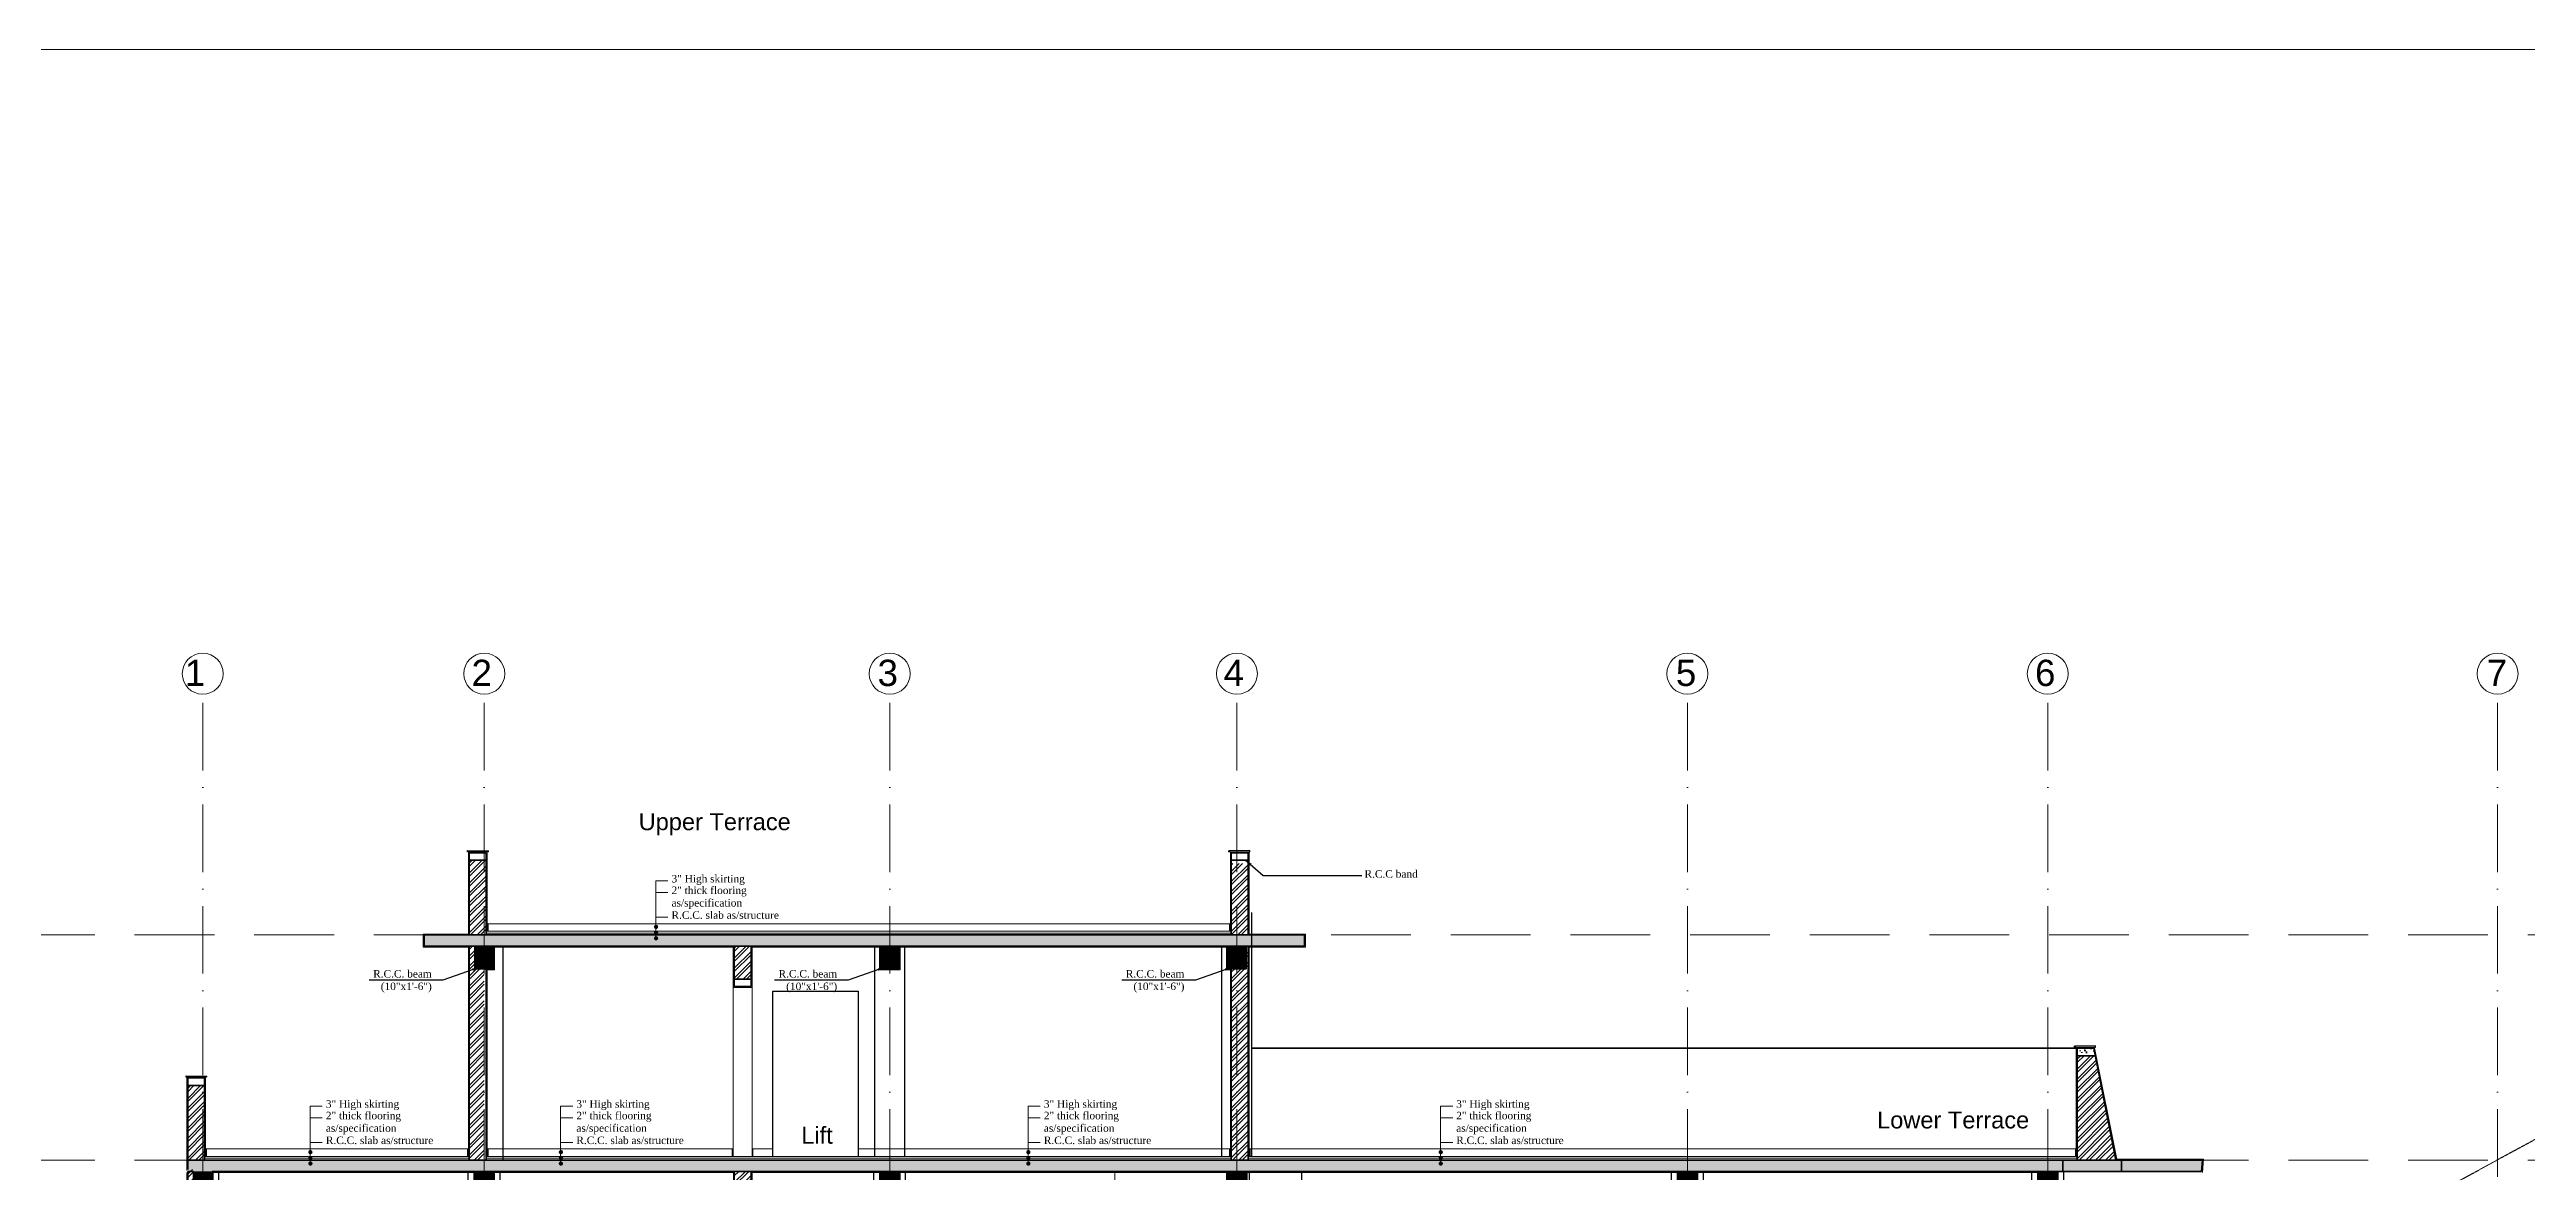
# Model space of a CAD drawing. Header units: inches. Extents: x 10755 to 33653, y -10992 to 10708.
# Drawn here: x 20734 to 22054, y -9849 to -9251 of the extents above; entities that cross this region are included whole.
import ezdxf

# ---------------------------------------------------------------- set-up
doc = ezdxf.new("R2010")
doc.units = ezdxf.units.IN
doc.header["$MEASUREMENT"] = 0
for name, pattern in [('ACAD_ISO10W100', [18, 12, -3, 0, -3]), ('DASHED', [0.75, 0.5, -0.25]), ('HIDDEN', [0.375, 0.25, -0.125])]:
    doc.linetypes.add(name, pattern=pattern)
for name, color, linetype, lineweight in [('arrow', 4, 'Continuous', 9), ('beam in plan', 241, 'HIDDEN', 20), ('centerline', 9, 'ACAD_ISO10W100', 5), ('col', 1, 'Continuous', 30), ('door', 15, 'Continuous', 18), ('Elevation 1', 21, 'Continuous', 25), ('elevation3', 122, 'Continuous', 25), ('elevation4', 202, 'Continuous', 35), ('hatch', 33, 'Continuous', 5), ('hatch 2', 8, 'Continuous', 13), ('hatch- brick', 21, 'Continuous', 5), ('hatch- rcc', 252, 'Continuous', 5), ('hatch3', 43, 'Continuous', 5), ('Pillar', 11, 'Continuous', 25), ('PLASTER', 50, 'Continuous', 9), ('stair', 3, 'Continuous', 15), ('STAIRCASE', 143, 'Continuous', 15), ('text-1-4', 6, 'Continuous', 13), ('title text 1', 113, 'Continuous', 25), ('txt', 7, 'Continuous', 15), ('wall', 1, 'Continuous', 35)]:
    doc.layers.add(name, color=color, linetype=linetype, lineweight=lineweight)
doc.layers.add('T-TEXT', color=230, linetype='Continuous')
doc.styles.add('arial', font='arial.ttf')
doc.styles.add('Prajwal', font='stylu.ttf', dxfattribs={"height": 9})
doc.styles.get("Standard").update_dxf_attribs({"font": 'arial.ttf'})
doc.styles.add('suren', font='times.ttf', dxfattribs={"height": 4})
doc.dimstyles.new('1-4(p) arrow', dxfattribs={"dimtxt": 4, "dimasz": 4, "dimexe": 0, "dimexo": 0, "dimgap": 2, "dimtad": 1, "dimdec": 3, "dimzin": 0, "dimdsep": 46, "dimlunit": 4, "dimtxsty": 'arial', "dimblk": 'DOT', "dimcen": 0, "dimclrd": 4, "dimclre": 3, "dimclrt": 6, "dimadec": 0, "dimazin": 0, "dimtfac": 0.5, "dimtdec": 3, "dimtix": 1, "dimtofl": 0, "dimtmove": 0, "dimatfit": 3, "dimfxl": 0, "dimtolj": 1, "dimtzin": 0, "dimlwe": -1, "dimarcsym": 0})

# ---------------------------------------------------------------- blocks, each defined once
blk = doc.blocks.new('wewerr')
at = {"layer": 'hatch', "linetype": 'Continuous', "ltscale": 30}
for points in [[(193533.8, -5219.8), (193523.8, -5219.8), (193523.8, -5231.8), (193533.8, -5231.8)], [(193683.8, -5219.8), (193673.8, -5219.8), (193673.8, -5231.8), (193683.8, -5231.8)], [(193899.8, -5219.8), (193889.8, -5219.8), (193889.8, -5231.8), (193899.8, -5231.8)], [(194084.8, -5219.8), (194074.8, -5219.8), (194074.8, -5231.8), (194084.8, -5231.8)], [(194324.8, -5219.8), (194314.8, -5219.8), (194314.8, -5231.8), (194324.8, -5231.8)], [(194516.8, -5219.8), (194506.8, -5219.8), (194506.8, -5231.8), (194516.8, -5231.8)]]:
    blk.add_hatch(color=256, dxfattribs=at).paths.add_polyline_path(points)
at = {"layer": 'hatch 2', "linetype": 'Continuous', "ltscale": 30}
blk.add_hatch(color=256, dxfattribs=at).paths.add_polyline_path([(194519.8, -5219.8), (194519.8, -5213.8), (193520.8, -5213.8), (193520.8, -5219.8)])
h = blk.add_hatch(dxfattribs=at)
h.set_pattern_fill('ANSI32', color=256, scale=10, style=0)
h.set_pattern_definition([(45, (172868.0908, -7178.3252), (-2.6516504, 2.6516504), []), (45, (172869.8586, -7178.3252), (-2.6516504, 2.6516504), [])])
h.paths.add_polyline_path([(193528.8, -5231.8), (193523.8, -5231.8), (193523.8, -5218.8), (193520.8, -5218.8), (193520.8, -5345.8), (193528.8, -5345.8)])
h = blk.add_hatch(dxfattribs=at)
h.set_pattern_fill('ANSI32', color=256, scale=10, style=0)
h.set_pattern_definition([(45, (-2e-05, 421.004), (-2.65165043, 2.65165043), []), (45, (1.7677, 421.004), (-2.65165043, 2.65165043), [])])
h.paths.add_polyline_path([(193812, -5249.3), (193821, -5249.3), (193821, -5219.8), (193812, -5219.8)])
at = {"layer": 'door', "ltscale": 30}
for p, q in [((194080.4, -5343.8), (194080.4, -5231.8)), ((194082.4, -5343.8), (194082.4, -5231.8)), ((193815.5, -5343.8), (193815.5, -5253.3)), ((193817.5, -5343.8), (193817.5, -5253.3))]:
    blk.add_line(p, q, dxfattribs=at)
at = {"layer": 'Elevation 1'}
blk.add_lwpolyline([(193832.6, -5343.8), (193832.6, -5255.8), (193878.1, -5255.8), (193878.1, -5343.8)], dxfattribs=at)
at = {"layer": 'elevation3', "linetype": 'Continuous'}
for p, q in [((193832.6, -5255.8), (193832.6, -5343.8)), ((193878.1, -5255.8), (193878.1, -5343.8))]:
    blk.add_line(p, q, dxfattribs=at)
at = {"layer": 'hatch 2', "ltscale": 30}
blk.add_circle((193802, -5287.1), 7.47, dxfattribs=at)
blk.add_circle((193802, -5287.1), 7.47, dxfattribs=at)
at = {"layer": 'Pillar', "linetype": 'Continuous', "ltscale": 30}
for p, q in [((193537.3, -5339.8), (193537.3, -5219.8)), ((193670.3, -5339.8), (193670.3, -5219.8)), ((193687.3, -5339.8), (193687.3, -5219.8)), ((193886.3, -5339.8), (193886.3, -5219.8)), ((193903.3, -5301.8), (193903.3, -5219.8)), ((194086.3, -5220.3), (194086.3, -5343.8)), ((194114.3, -5343.8), (194114.3, -5220.3)), ((194311.3, -5343.8), (194311.3, -5219.8)), ((194328.3, -5339.8), (194328.3, -5219.8)), ((194503.3, -5339.8), (194503.3, -5219.8)), ((194520.3, -5339.8), (194520.3, -5219.8)), ((194076.3, -5232.3), (194076.3, -5343.8)), ((194071.3, -5339.8), (194071.3, -5262.8)), ((193530.8, -5339.8), (193811.5, -5339.8)), ((193537.8, -5343.8), (193537.8, -5339.8)), ((193669.8, -5343.8), (193669.8, -5339.8)), ((193687.8, -5343.8), (193687.8, -5339.8)), ((193821.5, -5339.8), (193832.6, -5339.8)), ((193878.1, -5339.8), (193897.8, -5339.8)), ((193885.8, -5343.8), (193885.8, -5339.8)), ((193959.8, -5339.8), (194076.3, -5339.8)), ((194070.8, -5343.8), (194070.8, -5339.8)), ((194086.3, -5339.8), (194114.3, -5339.8)), ((194311.3, -5339.8), (194328.8, -5339.8)), ((194328.8, -5343.8), (194328.8, -5339.8)), ((194328.8, -5339.8), (194520.8, -5339.8)), ((194502.8, -5343.8), (194502.8, -5339.8)), ((194520.8, -5343.8), (194520.8, -5339.8))]:
    blk.add_line(p, q, dxfattribs=at)
at = {"layer": 'PLASTER', "linetype": 'Continuous', "ltscale": 30}
blk.add_line((193811.5, -5253.8), (193821.5, -5253.8), dxfattribs=at)
for points in [[(193520.3, -5220.3), (193520.3, -5345.8)], [(193530.3, -5343.8), (193530.3, -5232.3), (193534.3, -5232.3), (193534.3, -5220.3), (193673.3, -5220.3), (193673.3, -5232.3), (193684.3, -5232.3), (193684.3, -5220.3), (193811.5, -5220.3), (193811.5, -5343.8)], [(193821.5, -5343.8), (193821.5, -5220.3), (193889.3, -5220.3), (193889.3, -5232.3), (193900.3, -5232.3), (193900.3, -5220.3), (194074.3, -5220.3), (194074.3, -5232.3), (194085.3, -5232.3), (194085.3, -5220.3), (194091.3, -5220.3), (194091.3, -5220.3), (194104.3, -5220.3), (194104.3, -5220.3), (194314.3, -5220.3), (194314.3, -5232.3), (194325.3, -5232.3), (194325.3, -5220.3), (194506.3, -5220.3), (194506.3, -5232.3), (194517.3, -5232.3), (194517.3, -5220.3)]]:
    blk.add_lwpolyline(points, dxfattribs=at)
at = {"layer": 'stair', "ltscale": 5}
for p, q in [((193529.8, -5343.8), (194520.8, -5343.8)), ((193529.8, -5344.8), (194520.8, -5344.8))]:
    blk.add_line(p, q, dxfattribs=at)
blk.add_lwpolyline([(193530.8, -5343.8), (193530.3, -5343.8), (193530.3, -5339.8), (193530.8, -5339.8)], close=True, dxfattribs=at)
at = {"layer": 'STAIRCASE', "linetype": 'Continuous', "ltscale": 30}
for p, q in [((194014.8, -5219.8), (194014.8, -5262.8)), ((194014.8, -5262.8), (194014.8, -5265.1)), ((193897.8, -5301.8), (193897.8, -5343.8)), ((193959.8, -5301.8), (193897.8, -5301.8)), ((193959.8, -5301.8), (193959.8, -5343.8)), ((193959.8, -5309.1), (193897.8, -5309.1)), ((193959.8, -5316.5), (193897.8, -5316.5)), ((193959.8, -5323.8), (193897.8, -5323.8)), ((193959.8, -5331.1), (193897.8, -5331.1)), ((193959.8, -5338.5), (193897.8, -5338.5))]:
    blk.add_line(p, q, dxfattribs=at)
for points in [[(193959.8, -5307.8), (194027.3, -5262.8), (194076.3, -5262.8)], [(194003.8, -5272.5), (194003.8, -5265.1), (194014.8, -5265.1), (194014.8, -5265.1)], [(194014.8, -5265.1), (194014.8, -5257.8), (194076.3, -5257.8), (194076.3, -5257.8)], [(193992.8, -5279.8), (193992.8, -5272.5), (194003.8, -5272.5), (194003.8, -5272.5)], [(193970.8, -5294.5), (193970.8, -5287.1), (193981.8, -5287.1), (193981.8, -5287.1)], [(193981.8, -5287.1), (193981.8, -5279.8), (193992.8, -5279.8), (193992.8, -5279.8)], [(193959.8, -5301.8), (193959.8, -5294.5), (193970.8, -5294.5), (193970.8, -5294.5)]]:
    blk.add_lwpolyline(points, dxfattribs=at)
at = {"layer": 'wall', "linetype": 'Continuous', "ltscale": 30}
for p, q in [((193520.8, -5213.8), (193902.8, -5213.8)), ((193520.8, -5345.8), (193520.8, -5219.8)), ((193523.8, -5219.8), (193520.8, -5219.8)), ((193533.8, -5219.8), (194519.8, -5219.8)), ((193812, -5219.8), (193812, -5253.3)), ((193821, -5219.8), (193821, -5253.3)), ((193902.8, -5213.8), (194519.8, -5213.8)), ((194071.8, -5213.8), (194519.8, -5213.8)), ((193531.8, -5231.8), (193523.8, -5231.8)), ((193529.8, -5345.8), (193529.8, -5231.7)), ((193812, -5249.3), (193821, -5249.3)), ((193812, -5253.3), (193821, -5253.3)), ((193520.8, -5345.8), (193529.8, -5345.8))]:
    blk.add_line(p, q, dxfattribs=at)
blk.add_lwpolyline([(193533.8, -5219.8), (193533.8, -5231.8), (193523.8, -5231.8), (193523.8, -5219.8)], dxfattribs=at)
for points in [[(193673.8, -5219.8), (193683.8, -5219.8), (193683.8, -5231.8), (193673.8, -5231.8)], [(193889.8, -5219.8), (193899.8, -5219.8), (193899.8, -5231.8), (193889.8, -5231.8)], [(194074.8, -5219.8), (194084.8, -5219.8), (194084.8, -5231.8), (194074.8, -5231.8)], [(194314.8, -5219.8), (194324.8, -5219.8), (194324.8, -5231.8), (194314.8, -5231.8)], [(194506.8, -5219.8), (194516.8, -5219.8), (194516.8, -5231.8), (194506.8, -5231.8)]]:
    blk.add_lwpolyline(points, close=True, dxfattribs=at)
at = {"layer": 'title text 1', "insert": (193796.5, -5282.9), "char_height": 7, "width": 6.48014975013211e-13, "attachment_point": 1, "rotation": 359.9563, "style": 'Prajwal'}
blk.add_mtext('\\pi-5.632;{\\fArial|b0|i0|c0|p34;D4}', dxfattribs=at)
blk.add_mtext('\\pi-5.632;{\\fArial|b0|i0|c0|p34;D4}', dxfattribs=at)
at = {"layer": 'txt', "linetype": 'Continuous', "char_height": 9, "attachment_point": 2, "style": 'arial'}
for s, insert, width in [('RENTABLE SPACE', (193633.2, -5323.3), 112.664), ('LIFT', (193852.8, -5322.1), 40.925), ('RENTABLE SPACE', (194440.7, -5323.8), 178.664)]:
    blk.add_mtext(s, dxfattribs=dict(at, insert=insert, width=width))
blk = doc.blocks.new('_Dot')
at = {"color": 0, "linetype": 'ByBlock', "lineweight": -2}
blk.add_line((-0.5, 0), (-1, 0), dxfattribs=at)
at = {"color": 0, "linetype": 'ByBlock', "const_width": 0.5}
blk.add_lwpolyline([(-0.25, 0, 1), (0.25, 0, 1)], format="xyb", close=True, dxfattribs=at)

msp = doc.modelspace()

# ---------------------------------------------------------------- hatches: boundary and pattern name
at = {"layer": 'hatch', "linetype": 'Continuous', "ltscale": 30}
for points in [[(20970.459, -9728.763), (20960.459, -9728.763), (20960.459, -9740.763), (20970.459, -9740.763)], [(21186.459, -9728.763), (21176.459, -9728.763), (21176.459, -9740.763), (21186.459, -9740.763)], [(21371.459, -9728.763), (21361.459, -9728.763), (21361.459, -9740.763), (21371.459, -9740.763)]]:
    msp.add_hatch(color=256, dxfattribs=at).paths.add_polyline_path(points)
at = {"layer": 'hatch 2', "linetype": 'Continuous', "ltscale": 30}
h = msp.add_hatch(dxfattribs=at)
h.set_pattern_fill('ANSI32', color=256, scale=10, style=0)
h.set_pattern_definition([(45, (-164092.0153, -1847.625), (-2.65165043, 2.65165043), []), (45, (-164090.2475, -1847.625), (-2.65165043, 2.65165043), [])])
h.paths.add_polyline_path([(20966.459, -9682.948), (20957.459, -9682.948), (20957.459, -9722.763), (20966.459, -9722.763)])
h = msp.add_hatch(dxfattribs=at)
h.set_pattern_fill('ANSI32', color=256, scale=10, style=0)
h.set_pattern_definition([(45, (-164058.0153, -1847.625), (-2.65165043, 2.65165043), []), (45, (-164056.2475, -1847.625), (-2.65165043, 2.65165043), [])])
h.paths.add_polyline_path([(21372.459, -9684.763), (21363.459, -9684.763), (21363.459, -9722.763), (21372.459, -9722.763), (21372.459, -9710.763)])
for points in [[(20933.459, -9722.763), (20933.459, -9728.763), (21374.459, -9728.763), (21374.459, -9722.763)], [(21402.459, -9728.763), (21402.459, -9722.763), (21374.459, -9722.763), (21374.459, -9728.763)], [(21837.711, -9848.763), (21837.711, -9842.763), (21806.459, -9842.763), (21806.459, -9848.763)], [(21880.392, -9848.754), (21880.959, -9842.763), (21837.711, -9842.763), (21837.711, -9848.763)]]:
    msp.add_hatch(color=256, dxfattribs=at).paths.add_polyline_path(points)
h = msp.add_hatch(dxfattribs=at)
h.set_pattern_fill('ANSI32', color=256, scale=10, style=0)
h.set_pattern_definition([(45, (154.7446, -12203.285), (-2.6516504, 2.6516504), []), (45, (156.5124, -12203.285), (-2.6516504, 2.6516504), [])])
h.paths.add_polyline_path([(20957.459, -9842.763), (20965.459, -9842.763), (20965.459, -9728.763), (20957.459, -9728.763)])
h = msp.add_hatch(dxfattribs=at)
h.set_pattern_fill('ANSI32', color=256, scale=10, style=0)
h.set_pattern_definition([(45, (-164070.884, -1848.625), (-2.65165043, 2.65165043), []), (45, (-164069.1164, -1848.625), (-2.65165043, 2.65165043), [])])
h.paths.add_polyline_path([(21098.607, -9746.262), (21107.607, -9746.262), (21107.607, -9728.763), (21098.607, -9728.763)])
h = msp.add_hatch(dxfattribs=at)
h.set_pattern_fill('ANSI32', color=256, scale=10, style=0)
h.set_pattern_definition([(45, (0, -12203.285), (-2.6516504, 2.6516504), []), (45, (1.7678, -12203.285), (-2.6516504, 2.6516504), [])])
h.paths.add_polyline_path([(21372.459, -9728.763), (21371.459, -9728.763), (21371.459, -9740.763), (21366.459, -9740.763), (21366.459, -9842.763), (21372.459, -9842.763)])
h.paths.add_polyline_path([(21366.459, -9740.763), (21363.459, -9740.763), (21363.459, -9842.763), (21366.459, -9842.763)])
h = msp.add_hatch(dxfattribs=at)
h.set_pattern_fill('ANSI32', color=256, scale=10, style=0)
h.set_pattern_definition([(45, (-164242.0153, -1967.625), (-2.65165043, 2.65165043), []), (45, (-164240.2475, -1967.625), (-2.65165043, 2.65165043), [])])
h.paths.add_polyline_path([(20816.459, -9802.948), (20807.459, -9802.948), (20807.459, -9842.763), (20816.459, -9842.763)])
at = {"layer": 'hatch- brick'}
h = msp.add_hatch(dxfattribs=at)
h.set_pattern_fill('ANSI32', color=256, scale=10, style=0)
h.set_pattern_definition([(45, (-23111.4525, -12203.285), (-2.65165043, 2.65165043), []), (45, (-23109.6848, -12203.285), (-2.65165043, 2.65165043), [])])
h.paths.add_polyline_path([(21823.751, -9787.078), (21814.175, -9787.078), (21814.175, -9787.578), (21814.175, -9842.763), (21834.787, -9842.763)])
at = {"layer": 'hatch- rcc'}
h = msp.add_hatch(dxfattribs=at)
h.set_pattern_fill('AR-CONC', color=256, style=0)
h.set_pattern_definition([(50, (-23111.4525, -12203.285), (7.1726018, -0.62752135), [0.75, -8.25]), (355, (-23111.4525, -12203.285), (-1.3875133, 7.5219213), [0.6, -6.6]), (100.451444, (-23110.855, -12203.337), (5.7850885, 6.8943999), [0.6374019, -7.0114211]), (46.1842, (-23111.4525, -12201.285), (10.6724133, -1.6551928), [1.125, -12.375]), (96.635635, (-23110.563, -12201.423), (9.3466195, 9.741186), [0.9561034, -10.5171376]), (351.184164, (-23111.453, -12201.285), (9.3466195, 9.741186), [0.9, -9.9]), (21, (-23110.4525, -12201.785), (5.9690705, -4.0261889), [0.75, -8.25]), (326, (-23110.4525, -12201.785), (2.4331533, 7.2515005), [0.6, -6.6]), (71.451445, (-23109.955, -12202.1204), (8.4022238, 3.2253115), [0.6374019, -7.0114211]), (37.5, (-23111.4525, -12203.2849), (0.12159855, 3.32893854), [0, -6.52, 0, -6.7, 0, -6.625]), (7.5, (-23111.4525, -12203.285), (2.63069537, 3.94411712), [0, -3.82, 0, -6.37, 0, -2.525]), (327.5, (-23113.6825, -12203.2849), (5.33822436, -0.22554872), [0, -2.5, 0, -7.8, 0, -10.35]), (317.5, (-23114.6825, -12203.285), (5.8318617, 1.0010498), [0, -3.25, 0, -5.18, 0, -7.35])])
h.paths.add_polyline_path([(21822.958, -9783.078), (21814.175, -9783.078), (21814.175, -9787.078), (21823.751, -9787.078)])

# ---------------------------------------------------------------- linework, layer by layer
at = {"layer": 'arrow', "linetype": 'Continuous'}
for p, q in [((21056.861, -9724.854), (21056.861, -9693.956)), ((21056.861, -9693.956), (21063.318, -9693.956)), ((21056.861, -9700.132), (21063.318, -9700.132)), ((21056.861, -9713.339), (21063.318, -9713.339)), ((20872.697, -9844.854), (20872.697, -9813.956)), ((20872.697, -9813.956), (20879.154, -9813.956)), ((21006.152, -9844.854), (21006.152, -9813.956)), ((21006.152, -9813.956), (21012.609, -9813.956)), ((21255.224, -9844.854), (21255.224, -9813.956)), ((21255.224, -9813.956), (21261.681, -9813.956)), ((21474.946, -9844.854), (21474.946, -9813.956)), ((21474.946, -9813.956), (21481.403, -9813.956)), ((20872.697, -9820.132), (20879.154, -9820.132)), ((21006.152, -9820.132), (21012.609, -9820.132)), ((21255.224, -9820.132), (21261.681, -9820.132)), ((21474.946, -9820.132), (21481.403, -9820.132)), ((20872.697, -9833.339), (20879.154, -9833.339)), ((21006.152, -9833.339), (21012.609, -9833.339)), ((21255.224, -9833.339), (21261.681, -9833.339)), ((21474.946, -9833.339), (21481.403, -9833.339))]:
    msp.add_line(p, q, dxfattribs=at)
at = {"layer": 'beam in plan'}
msp.add_line((23121.891, -9251.054), (19932.125, -10991.994), dxfattribs=at)
msp.add_lwpolyline([(19932.125, -9251.054), (23121.891, -9251.054), (23121.891, -10991.994), (19932.125, -10991.994)], close=True, dxfattribs=at)
at = {"layer": 'centerline', "ltscale": 3}
for p, q in [((20815.459, -10717.182), (20815.459, -9594.487)), ((20965.459, -10717.182), (20965.459, -9594.487)), ((21181.459, -10717.182), (21181.459, -9594.487)), ((21366.459, -10717.182), (21366.459, -9594.487)), ((21606.459, -10717.182), (21606.459, -9594.487)), ((21798.459, -10717.182), (21798.459, -9594.487)), ((22038.128, -10717.182), (22038.128, -9594.487))]:
    msp.add_line(p, q, dxfattribs=at)
at = {"layer": 'centerline', "linetype": 'Continuous'}
for centre in [(20815.459, -9583.575), (20965.459, -9583.575), (21181.459, -9583.575), (21366.459, -9583.575), (21606.459, -9583.575), (21798.459, -9583.575), (22038.128, -9583.575)]:
    msp.add_circle(centre, 10.912, dxfattribs=at)
at = {"layer": 'col'}
for p, q in [((20956.547, -9677.763), (20967.71, -9677.951)), ((20956.549, -9678.448), (20956.547, -9677.763)), ((20966.959, -9678.448), (20956.549, -9678.448)), ((20967.083, -9678.448), (20966.959, -9678.448)), ((20967.71, -9678.448), (20967.585, -9678.448)), ((20967.71, -9678.448), (20967.585, -9678.448)), ((20967.71, -9678.448), (20967.585, -9678.448)), ((20967.71, -9678.448), (20967.585, -9678.448)), ((20967.71, -9678.448), (20967.71, -9677.951)), ((20967.71, -9678.448), (20967.71, -9677.951)), ((20967.71, -9678.448), (20967.71, -9677.96)), ((20967.71, -9678.448), (20967.71, -9678.448)), ((20967.71, -9678.448), (20967.71, -9678.448)), ((20967.71, -9678.448), (20967.71, -9678.448)), ((21373.371, -9677.763), (21362.208, -9677.951)), ((21362.208, -9678.448), (21362.208, -9677.951)), ((21362.208, -9678.448), (21362.208, -9677.951)), ((21362.208, -9678.448), (21362.208, -9677.96)), ((21362.208, -9678.448), (21362.208, -9678.448)), ((21362.208, -9678.448), (21362.333, -9678.448)), ((21362.208, -9678.448), (21362.333, -9678.448)), ((21362.208, -9678.448), (21362.208, -9678.448)), ((21362.208, -9678.448), (21362.333, -9678.448)), ((21362.208, -9678.448), (21362.333, -9678.448)), ((21362.208, -9678.448), (21362.208, -9678.448)), ((21362.835, -9678.448), (21362.959, -9678.448)), ((21362.959, -9678.448), (21373.369, -9678.448)), ((21373.369, -9678.448), (21373.371, -9677.763)), ((21823.87, -9781.893, 0), (21812.707, -9782.081, 0)), ((21812.707, -9782.579, 0), (21812.707, -9782.081, 0)), ((21812.707, -9782.579, 0), (21812.707, -9782.081, 0)), ((21812.707, -9782.579, 0), (21812.707, -9782.09, 0)), ((21812.707, -9782.579, 0), (21812.832, -9782.579, 0)), ((21812.707, -9782.579, 0), (21812.832, -9782.579, 0)), ((21812.707, -9782.579, 0), (21812.707, -9782.579, 0)), ((21812.707, -9782.579, 0), (21812.832, -9782.579, 0)), ((21812.707, -9782.579, 0), (21812.707, -9782.579, 0)), ((21812.707, -9782.579, 0), (21812.832, -9782.579, 0)), ((21812.707, -9782.579, 0), (21812.707, -9782.579, 0)), ((21813.334, -9782.579, 0), (21813.458, -9782.579, 0)), ((21813.458, -9782.579, 0), (21823.868, -9782.578, 0)), ((21823.868, -9782.578, 0), (21823.87, -9781.893, 0)), ((20806.547, -9797.763), (20817.71, -9797.951)), ((20806.549, -9798.448), (20806.547, -9797.763)), ((20816.959, -9798.448), (20806.549, -9798.448)), ((20817.083, -9798.448), (20816.959, -9798.448)), ((20817.71, -9798.448), (20817.585, -9798.448)), ((20817.71, -9798.448), (20817.585, -9798.448)), ((20817.71, -9798.448), (20817.585, -9798.448)), ((20817.71, -9798.448), (20817.585, -9798.448)), ((20817.71, -9798.448), (20817.71, -9797.951)), ((20817.71, -9798.448), (20817.71, -9797.951)), ((20817.71, -9798.448), (20817.71, -9797.96)), ((20817.71, -9798.448), (20817.71, -9798.448)), ((20817.71, -9798.448), (20817.71, -9798.448)), ((20817.71, -9798.448), (20817.71, -9798.448))]:
    msp.add_line(p, q, dxfattribs=at)
for centre, start, end in [((20967.334, -9678.449), 0.19419, 179.803684), ((20967.334, -9678.449), 0.19419, 179.803684), ((21362.584, -9678.449), 0.196316, 179.80581), ((21362.584, -9678.449), 0.196316, 179.80581), ((21813.083, -9782.579, 0), 0.196316, 179.80581), ((21813.083, -9782.579, 0), 0.196316, 179.80581), ((20817.334, -9798.449), 0.19419, 179.803684), ((20817.334, -9798.449), 0.19419, 179.803684)]:
    msp.add_arc(centre, 0.251, start, end, dxfattribs=at)
at = {"layer": 'Elevation 1'}
msp.add_lwpolyline([(21119.233, -9840.763), (21119.233, -9752.762), (21164.707, -9752.762), (21164.707, -9840.763)], dxfattribs=at)
at = {"layer": 'elevation4', "linetype": 'Continuous', "ltscale": 30}
msp.add_line((21813.958, -9783.078), (21374.459, -9783.078), dxfattribs=at)
at = {"layer": 'hatch3', "linetype": 'DASHED', "lineweight": 0, "ltscale": 85}
for p, q in [((20587.918, -9722.763), (22329.789, -9722.763)), ((20587.975, -9722.763), (21421.586, -9722.763)), ((20587.918, -9842.763), (22329.789, -9842.763)), ((20587.975, -9842.763), (21421.586, -9842.763))]:
    msp.add_line(p, q, dxfattribs=at)
at = {"layer": 'Pillar', "linetype": 'Continuous', "ltscale": 30}
for p, q in [((21374.459, -9840.763), (21374.459, -9710.763)), ((21402.459, -9728.763), (21402.459, -9722.763)), ((20975.459, -9842.763), (20975.459, -9728.763)), ((21173.459, -9840.763), (21173.459, -9728.763)), ((21189.459, -9840.763), (21189.459, -9728.763)), ((21358.459, -9840.763), (21358.459, -9728.763))]:
    msp.add_line(p, q, dxfattribs=at)
at = {"layer": 'PLASTER'}
for p, q in [((20956.959, -9678.448), (20956.959, -9722.263)), ((20966.959, -9720.763), (20966.959, -9678.448, 0)), ((21362.959, -9678.448, 0), (21362.959, -9720.763)), ((20966.459, -9720.763), (21363.459, -9720.763)), ((20966.459, -9721.763), (21363.459, -9721.763)), ((21362.459, -9716.763), (20967.459, -9716.763)), ((20956.959, -9729.263), (20956.959, -9840.763)), ((21098.107, -9729.263), (21098.107, -9840.763)), ((21108.107, -9729.263), (21108.107, -9840.763)), ((21108.107, -9750.762), (21098.107, -9750.762)), ((20806.959, -9848.263), (20806.959, -9798.448)), ((20816.959, -9840.763), (20816.959, -9798.448, 0)), ((20816.459, -9840.763), (20957.459, -9840.763)), ((20816.459, -9841.763), (20957.459, -9841.763)), ((20956.459, -9836.763), (20817.459, -9836.763)), ((20966.459, -9840.763), (21363.459, -9840.763)), ((20966.459, -9841.763), (21363.459, -9841.763)), ((21097.607, -9836.763), (20967.459, -9836.763)), ((21108.607, -9836.763), (21119.233, -9836.763)), ((21362.459, -9836.763), (21164.707, -9836.763)), ((21372.459, -9840.763), (21813.958, -9840.763)), ((21372.459, -9841.763), (21813.958, -9841.763)), ((21373.459, -9836.763), (21813.458, -9836.763))]:
    msp.add_line(p, q, dxfattribs=at)
at = {"layer": 'PLASTER', "linetype": 'Continuous', "ltscale": 30}
for p, q in [((21813.675, -9782.579), (21813.675, -9840.763)), ((21835.198, -9842.263), (21823.449, -9782.981)), ((21835.198, -9842.263), (21881.508, -9842.263)), ((21880.846, -9849.263), (21881.508, -9842.263))]:
    msp.add_line(p, q, dxfattribs=at)
at = {"layer": 'PLASTER'}
for points in [[(21372.959, -9678.448), (21372.959, -9722.263), (21402.959, -9722.263), (21402.959, -9729.263), (21372.959, -9729.263), (21372.959, -9840.763)], [(20956.959, -9722.263), (20932.959, -9722.263), (20932.959, -9729.263), (20956.959, -9729.263)], [(20966.959, -9716.763), (20967.459, -9716.763), (20967.459, -9720.763), (20966.959, -9720.763), (20966.959, -9716.763)], [(20966.959, -9840.763), (20966.959, -9741.263), (20970.959, -9741.263), (20970.959, -9729.263), (21098.107, -9729.263)], [(21362.959, -9840.763), (21362.959, -9741.263), (21360.959, -9741.263), (21360.959, -9729.263), (21186.959, -9729.263), (21186.959, -9741.263), (21175.959, -9741.263), (21175.959, -9729.263), (21108.107, -9729.263)], [(20816.959, -9836.763), (20817.459, -9836.763), (20817.459, -9840.763), (20816.959, -9840.763), (20816.959, -9836.763)], [(20956.459, -9836.763), (20956.959, -9836.763), (20956.959, -9840.763), (20956.459, -9840.763), (20956.459, -9836.763)], [(20966.959, -9836.763), (20967.459, -9836.763), (20967.459, -9840.763), (20966.959, -9840.763), (20966.959, -9836.763)], [(21097.607, -9836.763), (21098.107, -9836.763), (21098.107, -9840.763), (21097.607, -9840.763), (21097.607, -9836.763)], [(21108.107, -9836.763), (21108.607, -9836.763), (21108.607, -9840.763), (21108.107, -9840.763), (21108.107, -9836.763)], [(21362.459, -9836.763), (21362.959, -9836.763), (21362.959, -9840.763), (21362.459, -9840.763), (21362.459, -9836.763)], [(21372.959, -9836.763), (21373.459, -9836.763), (21373.459, -9840.763), (21372.959, -9840.763), (21372.959, -9836.763)]]:
    msp.add_lwpolyline(points, dxfattribs=at)
at = {"layer": 'PLASTER', "elevation": 0}
msp.add_lwpolyline([(21362.459, -9716.763), (21362.959, -9716.763), (21362.959, -9720.763), (21362.459, -9720.763), (21362.459, -9716.763)], dxfattribs=at)
at = {"layer": 'PLASTER', "linetype": 'Continuous', "ltscale": 30}
msp.add_lwpolyline([(21813.175, -9836.763), (21813.675, -9836.763), (21813.675, -9840.763), (21813.175, -9840.763), (21813.175, -9836.763)], dxfattribs=at)
at = {"layer": 'text-1-4', "ltscale": 50, "const_width": 1.125}
for points in [[(21057.545, -9718.475, -1), (21056.42, -9718.475, -1)], [(21057.545, -9721.546, -1), (21056.42, -9721.546, -1)], [(21057.545, -9724.555, -1), (21056.42, -9724.555, -1)], [(20873.381, -9838.475, -1), (20872.256, -9838.475, -1)], [(20873.381, -9841.546, -1), (20872.256, -9841.546, -1)], [(20873.381, -9844.555, -1), (20872.256, -9844.555, -1)], [(21006.836, -9838.475, -1), (21005.711, -9838.475, -1)], [(21006.836, -9841.546, -1), (21005.711, -9841.546, -1)], [(21006.836, -9844.555, -1), (21005.711, -9844.555, -1)], [(21255.908, -9838.475, -1), (21254.783, -9838.475, -1)], [(21255.908, -9841.546, -1), (21254.783, -9841.546, -1)], [(21255.908, -9844.555, -1), (21254.783, -9844.555, -1)], [(21475.629, -9838.475, -1), (21474.504, -9838.475, -1)], [(21475.629, -9841.546, -1), (21474.504, -9841.546, -1)], [(21475.629, -9844.555, -1), (21474.504, -9844.555, -1)]]:
    msp.add_lwpolyline(points, format="xyb", close=True, dxfattribs=at)
at = {"layer": 'wall', "linetype": 'Continuous', "ltscale": 30}
for p, q in [((20966.459, -9678.948, 0), (20957.459, -9678.948, 0)), ((20957.459, -9678.948, 0), (20957.459, -9722.763)), ((20957.459, -9678.948, 0), (20966.459, -9678.948, 0)), ((20957.459, -9678.948, 0), (20966.459, -9678.948, 0)), ((20957.459, -9682.948, 0), (20966.459, -9682.948, 0)), ((20966.459, -9722.763), (20966.459, -9678.948, 0)), ((21372.459, -9678.948, 0), (21363.459, -9678.948, 0)), ((21363.459, -9678.948, 0), (21363.459, -9722.763)), ((21372.459, -9678.948, 0), (21363.459, -9678.948, 0)), ((21372.459, -9682.948, 0), (21363.459, -9682.948, 0)), ((21372.459, -9722.763), (21372.459, -9678.948, 0)), ((20957.459, -9710.763), (20957.459, -9722.763)), ((20966.459, -9710.763), (20966.459, -9722.763)), ((20933.459, -9722.763), (21189.459, -9722.763)), ((20933.459, -9728.763), (20933.459, -9722.763)), ((21189.459, -9722.763), (21402.459, -9722.763)), ((21356.459, -9722.763), (21372.459, -9722.763)), ((20933.459, -9728.763), (21402.459, -9728.763)), ((20957.459, -9728.763), (20957.459, -9842.763)), ((21098.607, -9750.262), (21098.607, -9728.763)), ((21107.607, -9750.262), (21107.607, -9728.763)), ((21176.459, -9728.763), (21186.459, -9728.763)), ((21176.459, -9740.763), (21176.459, -9728.763)), ((21186.459, -9728.763), (21186.459, -9740.763)), ((21361.459, -9728.763), (21371.459, -9728.763)), ((21361.459, -9740.763), (21361.459, -9728.763)), ((21371.459, -9728.763), (21371.459, -9740.763)), ((21372.459, -9728.763), (21372.459, -9842.763)), ((20966.459, -9740.763), (20966.459, -9842.763)), ((21107.607, -9746.262), (21098.607, -9746.262)), ((21107.607, -9750.262), (21098.607, -9750.262)), ((21186.459, -9740.763), (21176.459, -9740.763)), ((21371.459, -9740.763), (21361.459, -9740.763)), ((21363.459, -9740.763), (21363.459, -9842.763)), ((21814.175, -9783.078), (21814.175, -9787.578)), ((21822.958, -9783.078), (21814.175, -9783.078)), ((21823.751, -9787.078), (21814.175, -9787.078)), ((21814.175, -9787.578), (21814.175, -9842.763)), ((21834.787, -9842.763), (21822.958, -9783.078)), ((20816.459, -9798.948, 0), (20807.459, -9798.948, 0)), ((20807.459, -9798.948, 0), (20807.459, -9842.763)), ((20807.459, -9798.948, 0), (20816.459, -9798.948, 0)), ((20807.459, -9798.948, 0), (20816.459, -9798.948, 0)), ((20807.459, -9802.948, 0), (20816.459, -9802.948, 0)), ((20816.459, -9842.763), (20816.459, -9798.948, 0)), ((20807.459, -9830.763), (20807.459, -9842.763)), ((20816.459, -9830.763), (20816.459, -9842.763)), ((20807.459, -9842.763), (20807.459, -9847.763)), ((21806.459, -9842.763), (21837.711, -9842.763)), ((21806.459, -9848.763), (21806.459, -9842.763)), ((21837.711, -9842.763), (21837.711, -9848.763)), ((21837.711, -9842.763), (21880.959, -9842.763)), ((21880.391, -9848.763), (21880.959, -9842.763)), ((21806.459, -9848.763), (21837.711, -9848.763)), ((21837.711, -9848.763), (21880.391, -9848.763))]:
    msp.add_line(p, q, dxfattribs=at)
msp.add_lwpolyline([(21402.459, -9728.763), (21402.459, -9722.763), (21372.459, -9722.763)], dxfattribs=at)
msp.add_lwpolyline([(20960.459, -9728.763), (20970.459, -9728.763), (20970.459, -9740.763), (20960.459, -9740.763)], close=True, dxfattribs=at)

# ---------------------------------------------------------------- block references
at = {"layer": 'wall', "linetype": 'Continuous'}
msp.add_blockref('wewerr', (-172713.346, -4628.96), dxfattribs=at)

# ---------------------------------------------------------------- texts
at = {"layer": 'T-TEXT', "ltscale": 100, "char_height": 14, "width": 12.94397, "attachment_point": 3, "style": 'suren'}
for s, insert in [('{\\fArial|b0|i0|c0|p34;1}', (20816.79, -9576.137)), ('{\\fArial|b0|i0|c0|p34;2}', (20969.556, -9576.137)), ('{\\fArial|b0|i0|c0|p34;3}', (21185.865, -9576.137)), ('{\\fArial|b0|i0|c0|p34;4}', (21370.227, -9576.137)), ('{\\fArial|b0|i0|c0|p34;5}', (21611.198, -9576.137)), ('{\\fArial|b0|i0|c0|p34;6}', (21802.55, -9576.137)), ('{\\fArial|b0|i0|c0|p34;7}', (22043.27, -9576.137))]:
    msp.add_mtext(s, dxfattribs=dict(at, insert=insert))
at = {"layer": 'text-1-4', "ltscale": 50, "char_height": 4, "width": 113.8795, "attachment_point": 1}
for s, insert in [('{\\fTimes New Roman|b0|i0|c0|p18;2" thick flooring \\Pas/specification}', (21065.22, -9696.967)), ('{\\fTimes New Roman|b0|i0|c0|p18;3" High skirting}', (21065.22, -9690.791)), ('\\A1;{\\fTimes New Roman|b0|i0|c0|p18;\\H1.0003x; R.C.C band}', (21432.931, -9688.259, 0)), ('{\\fTimes New Roman|b0|i0|c0|p18;R.C.C. slab as/structure}', (21065.22, -9710.173)), ('{\\fTimes New Roman|b0|i0|c0|p18;2" thick flooring \\Pas/specification}', (20881.056, -9816.967)), ('{\\fTimes New Roman|b0|i0|c0|p18;3" High skirting}', (20881.056, -9810.791)), ('{\\fTimes New Roman|b0|i0|c0|p18;2" thick flooring \\Pas/specification}', (21014.511, -9816.967)), ('{\\fTimes New Roman|b0|i0|c0|p18;3" High skirting}', (21014.511, -9810.791)), ('{\\fTimes New Roman|b0|i0|c0|p18;2" thick flooring \\Pas/specification}', (21263.583, -9816.967)), ('{\\fTimes New Roman|b0|i0|c0|p18;3" High skirting}', (21263.583, -9810.791)), ('{\\fTimes New Roman|b0|i0|c0|p18;2" thick flooring \\Pas/specification}', (21483.305, -9816.967)), ('{\\fTimes New Roman|b0|i0|c0|p18;3" High skirting}', (21483.305, -9810.791)), ('{\\fTimes New Roman|b0|i0|c0|p18;R.C.C. slab as/structure}', (20881.056, -9830.173)), ('{\\fTimes New Roman|b0|i0|c0|p18;R.C.C. slab as/structure}', (21014.511, -9830.173)), ('{\\fTimes New Roman|b0|i0|c0|p18;R.C.C. slab as/structure}', (21263.583, -9830.173)), ('{\\fTimes New Roman|b0|i0|c0|p18;R.C.C. slab as/structure}', (21483.305, -9830.173))]:
    msp.add_mtext(s, dxfattribs=dict(at, insert=insert))
at = {"layer": 'text-1-4', "ltscale": 50, "char_height": 4, "width": 33.30159, "attachment_point": 3, "rotation": 0.073657}
for insert in [(20937.464, -9741.437), (21153.464, -9741.437), (21338.464, -9741.437)]:
    msp.add_mtext('{\\fTimes New Roman|b0|i0|c0|p18;R.C.C. beam (10"x1\'-6")}', dxfattribs=dict(at, insert=insert))
at = {"layer": 'txt', "linetype": 'Continuous', "char_height": 9, "attachment_point": 2, "style": 'arial'}
for s, insert, width in [('Upper {\\fArial|b0|i0|c186|p34;Terrace}', (21088.225, -9657.944), 119.40503), ('Lower {\\fArial|b0|i0|c186|p34;Terrace}', (21748.053, -9816.835), 116.97954), ('Lift', (21142.739, -9824.981), 40.92458)]:
    msp.add_mtext(s, dxfattribs=dict(at, insert=insert, width=width))

# ---------------------------------------------------------------- leaders
at = {"layer": 'arrow'}
for points in [[(21370.802, -9682.724, 0), (21380.486, -9691.031, 0), (21432.992, -9691.031, 0)], [(20963.046, -9739.937), (20943.323, -9746.915), (20904.153, -9746.915)], [(21179.046, -9739.937), (21159.323, -9746.915), (21120.153, -9746.915)], [(21364.046, -9739.937), (21344.323, -9746.915), (21305.153, -9746.915)]]:
    msp.add_leader(points, dimstyle='1-4(p) arrow', override={"dimtad": 0}, dxfattribs=at)

doc.saveas('drawing.dxf')
